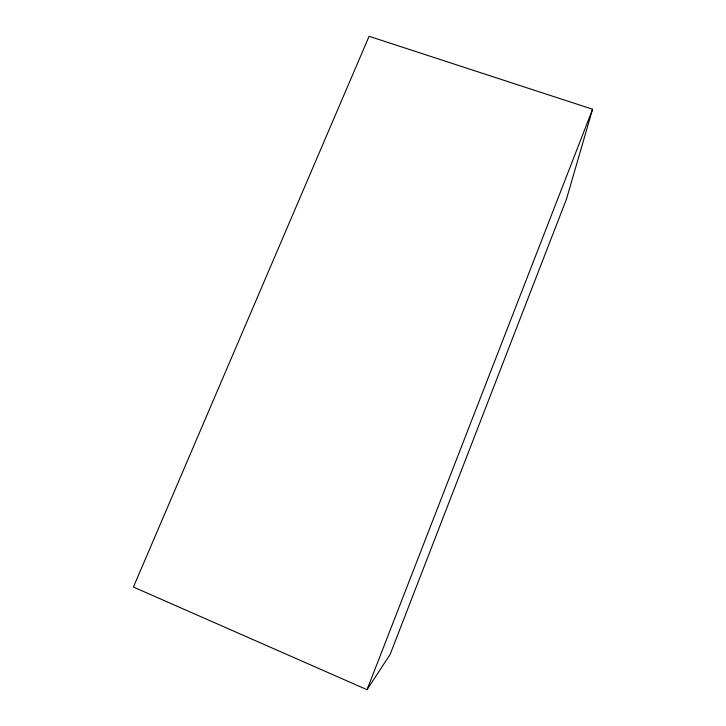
<?xml version="1.0" encoding="UTF-8"?>
<svg xmlns="http://www.w3.org/2000/svg" width="726" height="726" viewBox="0 0 726 726"><rect width="100%" height="100%" fill="white"/><g stroke="black" fill="none" stroke-linecap="round" stroke-linejoin="round"><path stroke-width="1.09" d="M592.588 109.245L566.507 198.988L390.125 654.453L367.029 689.7L133.412 587.044L369.089 36.3L592.588 109.245L367.029 689.7"/></g></svg>
